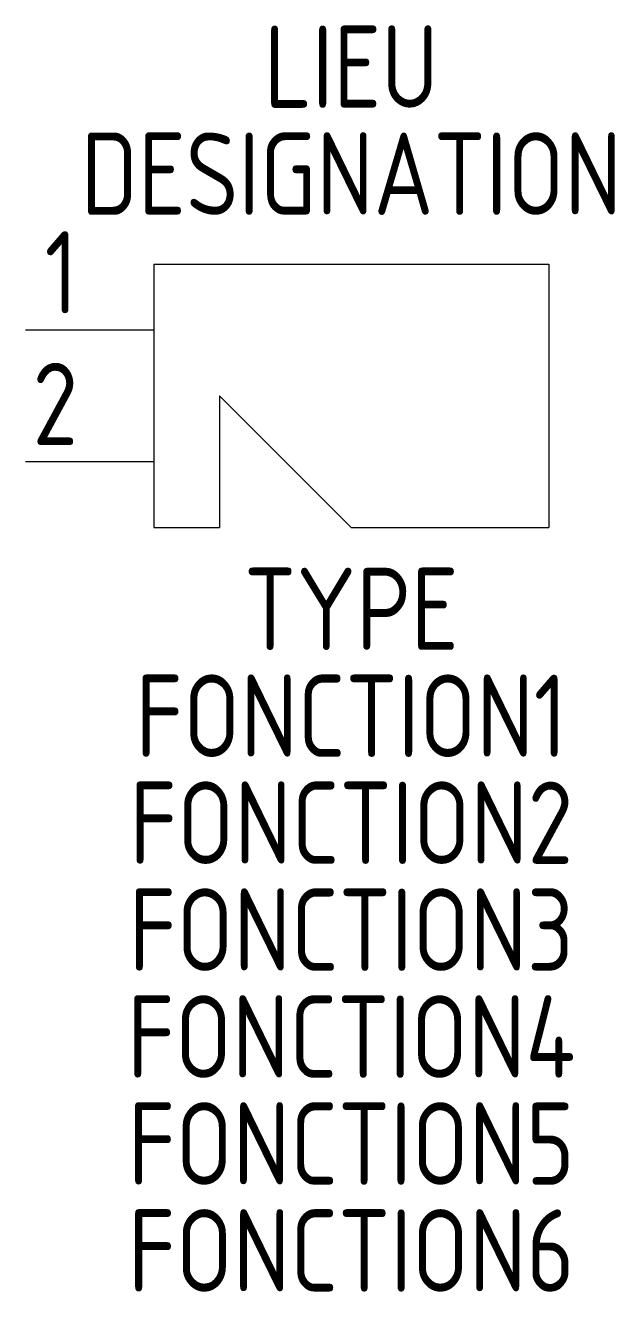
# Model space of a CAD drawing. Extents: x -1584.6 to -1566.7, y -908.8 to -870.3.
import ezdxf
from ezdxf.enums import TextEntityAlignment as Align

# ---------------------------------------------------------------- set-up
doc = ezdxf.new("R2010")
doc.units = 0
for name, color, linetype in [('SYMB_FIL', 3, 'CONTINUOUS'), ('SYMB_TXT_CONTACT', 2, 'CONTINUOUS'), ('SYMB_TXT_NOM', 3, 'CONTINUOUS')]:
    doc.layers.add(name, color=color, linetype=linetype)
doc.styles.add('NET2_5', font='isocp.shx', dxfattribs={"width": 0.9, "height": 2.5})

msp = doc.modelspace()

# ---------------------------------------------------------------- linework, layer by layer
at = {"layer": 'SYMB_FIL'}
for p, q in [((-1580.734, -877.593), (-1580.734, -885.593)), ((-1580.734, -877.593), (-1568.734, -877.593)), ((-1568.734, -877.593), (-1568.734, -885.593)), ((-1584.634, -879.593), (-1580.734, -879.593)), ((-1578.734, -881.593), (-1578.734, -885.593)), ((-1578.734, -881.593), (-1574.734, -885.593)), ((-1584.634, -883.593), (-1580.734, -883.593)), ((-1580.734, -885.593), (-1578.734, -885.593)), ((-1574.734, -885.593), (-1568.734, -885.593))]:
    msp.add_line(p, q, dxfattribs=at)

# ---------------------------------------------------------------- texts
at = {"layer": 'SYMB_TXT_CONTACT', "style": 'NET2_5', "width": 0.9, "flags": 8}
for tag, text, p in [('1', 'X1', (-1583.034, -879.093)), ('2', 'X2', (-1583.034, -883.093))]:
    msp.add_attdef(tag, text=text, height=2.5, dxfattribs=at).set_placement(p, align=Align.RIGHT)
at = {"layer": 'SYMB_TXT_NOM', "style": 'NET2_5', "width": 0.9, "flags": 8}
for tag, text, p in [('LIEU', '', (-1574.734, -872.843)), ('DESIGNATION', 'H?', (-1574.734, -876.093)), ('TYPE', '', (-1574.734, -889.32)), ('FONCTION1', '', (-1574.734, -892.57)), ('FONCTION2', '', (-1574.734, -895.82)), ('FONCTION3', '', (-1574.734, -899.07)), ('FONCTION4', '', (-1574.734, -902.32)), ('FONCTION5', '', (-1574.734, -905.57)), ('FONCTION6', '', (-1574.734, -908.82))]:
    msp.add_attdef(tag, text=text, height=2.5, dxfattribs=at).set_placement(p, align=Align.CENTER)

doc.saveas('drawing.dxf')
